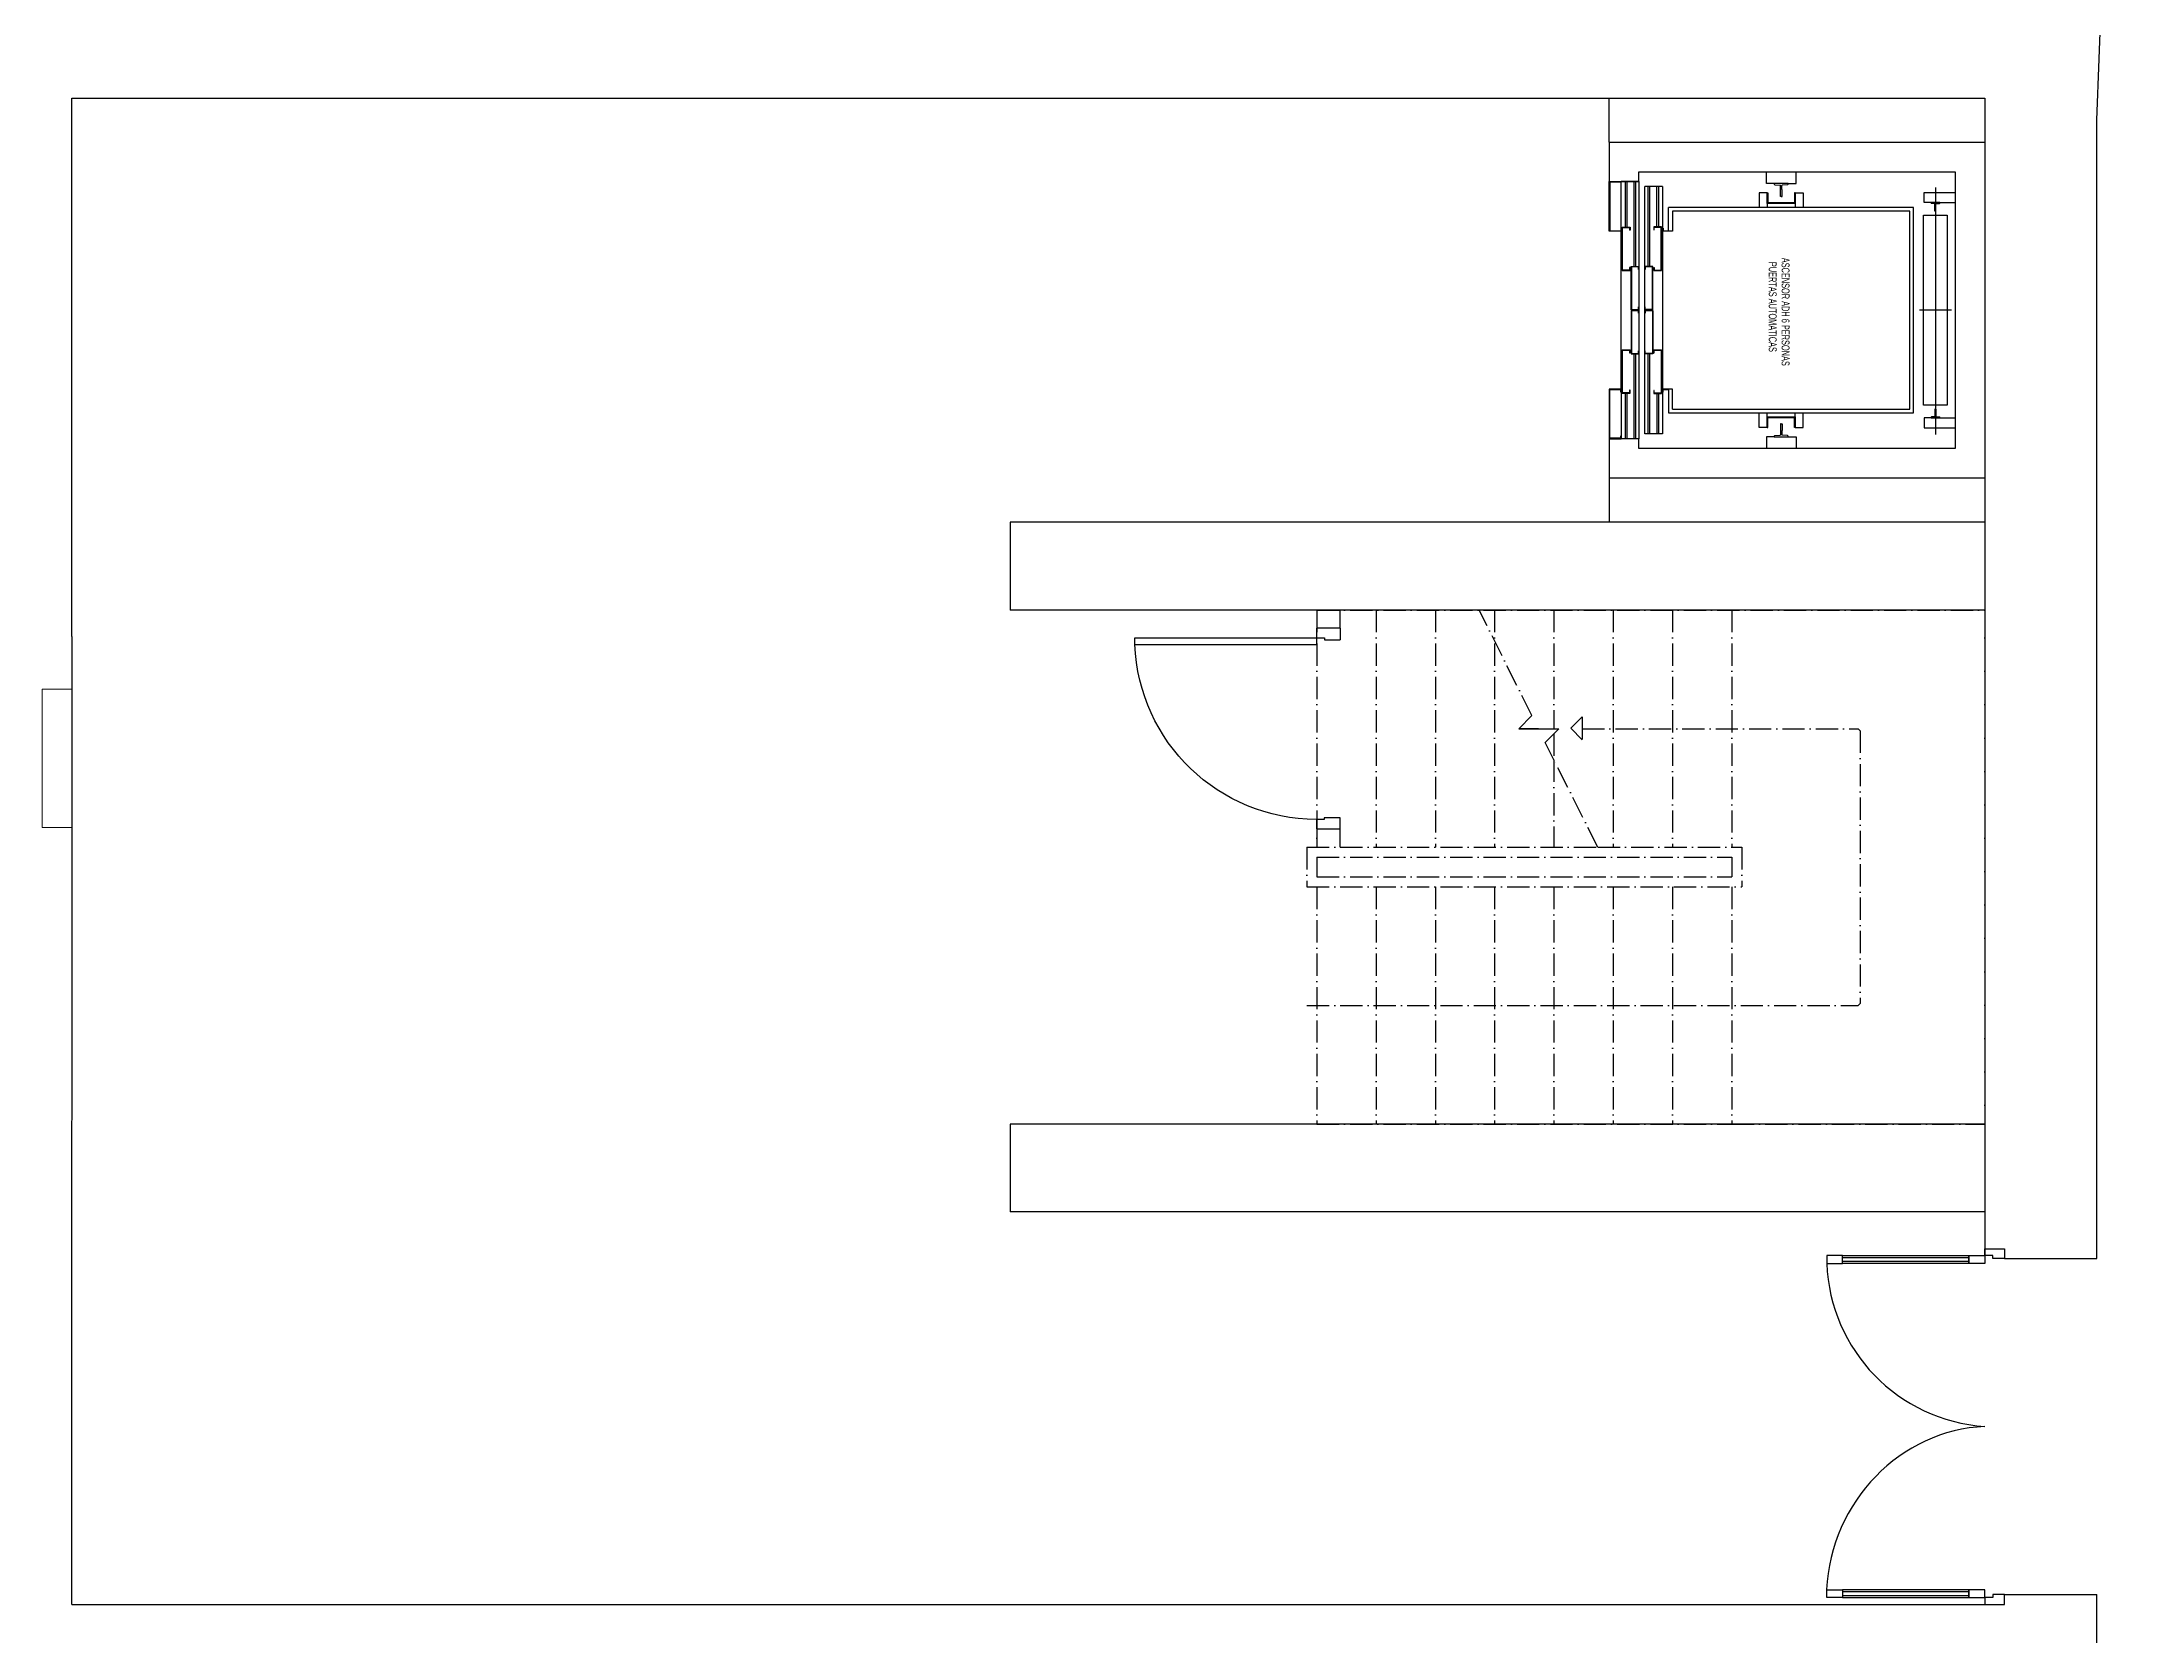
# Model space of a CAD drawing. Header units: millimetres. Extents: x 35844 to 119942, y 7566 to 131569.
# Drawn here: x 50678 to 61304, y 45351 to 53413 of the extents above; entities that cross this region are included whole.
import ezdxf

# ---------------------------------------------------------------- set-up
doc = ezdxf.new("R2010")
doc.units = ezdxf.units.MM
doc.linetypes.add('LTYPE_6', pattern=[168.75, 112.5, -28.125, 0, -28.125])
doc.layers.add('2. RITX_Secundarios', color=3, linetype='Continuous', lineweight=9)
for name, color, linetype in [('Ascensor', 6, 'Continuous'), ('LAYER_3', 15, 'LTYPE_6'), ('www.dwgautocad.com', 7, 'Continuous')]:
    doc.layers.add(name, color=color, linetype=linetype)
doc.styles.get("Standard").update_dxf_attribs({"font": 'arial.ttf', "height": 500})

# ---------------------------------------------------------------- blocks, each defined once
blk = doc.blocks.new('A$C7A17705F')
at = {"color": 0}
for p, q in [((0, 3430), (2600, 3430)), ((600, 2790), (610, 2800)), ((600, 1393), (600, 2790)), ((610, 2800), (1990, 2800)), ((1990, 2800), (2000, 2790)), ((2000, 0), (2000, 2790)), ((0, 2150), (1200, 2150)), ((1200, 1472), (1200, 2200)), ((1200, 2200), (1400, 2200)), ((1250, 50), (1250, 2150)), ((1250, 2150), (1350, 2150)), ((1350, 50), (1350, 2150)), ((1400, 0), (1400, 2200)), ((1400, 2150), (2600, 2150)), ((0, 1850), (1200, 1850)), ((1400, 1850), (2600, 1850)), ((0, 1550), (1200, 1550)), ((1400, 1550), (2600, 1550)), ((1200, 0), (1200, 1472)), ((600, 1172), (600, 1275)), ((0, 1250), (600, 1250)), ((600, 1072), (600, 1172)), ((625, 1250), (757, 1250)), ((757, 1250), (1200, 1250)), ((1400, 1250), (2600, 1250)), ((0, 950), (1200, 950)), ((1400, 950), (2600, 950)), ((0, 650), (1200, 650)), ((1400, 650), (2600, 650)), ((0, 350), (1200, 350)), ((1400, 350), (2600, 350)), ((0, 50), (1200, 50)), ((1250, 50), (1350, 50)), ((1400, 50), (2600, 50)), ((1200, 0), (1400, 0))]:
    blk.add_line(p, q, dxfattribs=at)
for p, q in [((0, 50), (0, 3430)), ((2600, 2150), (2600, 3430)), ((2600, 50), (2600, 2150)), ((540, 1393), (656, 1393)), ((598, 1335), (540, 1393)), ((656, 1393), (598, 1335)), ((1200, 1472), (757, 1250)), ((669, 1206), (600, 1275)), ((600, 1172), (600, 1072)), ((757, 1250), (669, 1206)), ((533, 1138), (0, 872)), ((600, 1072), (533, 1138))]:
    blk.add_line(p, q)
blk = doc.blocks.new('A$C3628088D')
at = {"layer": 'www.dwgautocad.com'}
for p, q in [((35, 820), (35, 900)), ((35, 900), (75, 900)), ((75, 900), (75, 820)), ((75, 820), (35, 820)), ((75, 820), (35, 820)), ((35, 820), (35, 180)), ((45, 820), (45, 180)), ((65, 820), (45, 820)), ((65, 180), (65, 820)), ((75, 180), (75, 820)), ((35, 180), (35, 100)), ((75, 180), (35, 180)), ((35, 180), (75, 180)), ((45, 180), (65, 180)), ((75, 100), (75, 180)), ((35, 100), (0, 100)), ((0, 100), (0, 0)), ((35, 60), (35, 100)), ((35, 100), (75, 100)), ((50, 60), (35, 60)), ((50, 50), (50, 60)), ((50, 0), (50, 50)), ((0, 0), (50, 0))]:
    blk.add_line(p, q, dxfattribs=at)
for points in [[(1725, 900), (1725, 820), (1765, 820), (1765, 900)], [(1725, 180), (1725, 820), (1765, 820), (1765, 180)], [(1735, 180), (1735, 820), (1755, 820), (1755, 180)], [(1725, 100), (1725, 180), (1765, 180), (1765, 100)], [(1765, 100), (1800, 100), (1800, 0), (1750, 0), (1750, 50), (1750, 60), (1765, 60)]]:
    blk.add_lwpolyline(points, close=True, dxfattribs=at)
blk.add_arc((1757, 42), 858, 92.1038, 176.1334, dxfattribs=at)
blk.add_ellipse((70, 105), major_axis=(-772, 326), ratio=0.94084, start_param=-2.726592, end_param=-1.199193, dxfattribs=at)
blk = doc.blocks.new('A$C6F746D9D')
at = {"linetype": 'ByBlock'}
for p, q in [((0.005, 1.049), (0.125, 1.049)), ((0.005, 1.049), (0.005, 0.991)), ((0.085, 0.991), (0.005, 0.991)), ((1.045, 1.001), (0.085, 1.001)), ((0.085, 1.001), (0.085, 0.991)), ((0.125, 1.049), (0.125, 0.966)), ((0.125, 0.966), (1.045, 0.966)), ((1.045, 0.966), (1.045, 1.001))]:
    blk.add_line(p, q, dxfattribs=at)
blk.add_lwpolyline([(0.086, 0.091), (0.086, 0.081), (0.126, 0.081), (0.126, 0.034), (0.006, 0.034), (0.006, 0.091)], close=True, dxfattribs=at)
blk.add_arc((0.124, 1.003), 0.921, 270.1171, 357.7518)

msp = doc.modelspace()

# ---------------------------------------------------------------- linework, layer by layer
for p, q in [((61075, 53018), (61304, 59077)), ((50828, 50407), (50828, 53130)), ((50828, 53130), (60509, 53130)), ((58608, 52907), (58608, 53130)), ((61075, 51130), (61075, 53018)), ((58608, 51207), (58608, 50985)), ((61075, 47260), (61075, 51130)), ((60508, 50985), (55577, 50985)), ((55577, 50985), (55577, 50540)), ((60508, 50540), (55577, 50540)), ((57128, 50540), (57128, 50448)), ((57247, 50448), (57247, 50540)), ((50828, 50407), (50827, 45510)), ((57128, 49433), (57128, 49340)), ((57245, 49433), (57245, 49340)), ((60509, 48530), (60508, 47275)), ((60508, 47940), (55577, 47940)), ((55577, 47940), (55577, 47496)), ((60508, 47496), (55577, 47496)), ((60608, 47260), (61075, 47260)), ((50828, 45510), (60508, 45510)), ((60608, 45560), (61075, 45560)), ((61075, 44942), (61075, 45560))]:
    msp.add_line(p, q)
for points in [[(60509, 53130), (60509, 48530)], [(60509, 52563), (60509, 52563)]]:
    msp.add_lwpolyline(points)
at = {"layer": '2. RITX_Secundarios'}
msp.add_lwpolyline([(50678, 50140), (50828, 50140), (50828, 49440), (50678, 49440)], close=True, dxfattribs=at)
at = {"layer": 'Ascensor'}
for p, q in [((58608, 52907), (60508, 52907)), ((58608, 52907), (58608, 52707)), ((60508, 52907), (60508, 51207)), ((58608, 52707), (58758, 52707)), ((58608, 52457), (58608, 52707)), ((58608, 52707), (58668, 52707)), ((58666, 52705), (58610, 52705)), ((58610, 52705), (58610, 52459)), ((58666, 52705), (58666, 52692)), ((58758, 52707), (58668, 52707)), ((58668, 52472), (58668, 52707)), ((58688, 52707), (58688, 52477)), ((58698, 52477), (58698, 52707)), ((58733, 52707), (58733, 52278)), ((58743, 52278), (58743, 52707)), ((58758, 52757), (60358, 52757)), ((58758, 52707), (58758, 52757)), ((58758, 52707), (58758, 51407)), ((59403, 52697), (59403, 52757)), ((59553, 52697), (59553, 52757)), ((60358, 52757), (60358, 51357)), ((58666, 52692), (58668, 52692)), ((58878, 52682), (58788, 52682)), ((58788, 51432), (58788, 52682)), ((58803, 52682), (58803, 52278)), ((58813, 52278), (58813, 52682)), ((58848, 52478), (58848, 52682)), ((58858, 52478), (58858, 52682)), ((58878, 52682), (58878, 51432)), ((59367, 52650), (59367, 52577)), ((59407, 52650), (59367, 52650)), ((59443, 52697), (59403, 52697)), ((59407, 52597), (59407, 52650)), ((59407, 52650), (59410, 52650)), ((59410, 52650), (59410, 52600)), ((59546, 52600), (59410, 52600)), ((59478, 52697), (59443, 52697)), ((59443, 52697), (59443, 52694)), ((59446, 52691), (59443, 52694)), ((59446, 52691), (59473, 52690)), ((59475, 52688), (59473, 52690)), ((59474, 52665), (59475, 52667)), ((59474, 52632), (59474, 52665)), ((59478, 52632), (59474, 52632)), ((59475, 52667), (59475, 52688)), ((59513, 52697), (59478, 52697)), ((59478, 52632), (59483, 52632)), ((59483, 52690), (59481, 52688)), ((59481, 52667), (59481, 52688)), ((59483, 52665), (59481, 52667)), ((59510, 52691), (59483, 52690)), ((59483, 52632), (59483, 52665)), ((59513, 52694), (59510, 52691)), ((59513, 52697), (59553, 52697)), ((59513, 52697), (59513, 52694)), ((59549, 52650), (59546, 52650)), ((59546, 52650), (59546, 52600)), ((59549, 52650), (59549, 52597)), ((59549, 52650), (59589, 52650)), ((59589, 52650), (59589, 52577)), ((60201, 52602), (60201, 52652)), ((60201, 52652), (60358, 52652)), ((60236, 52602), (60201, 52602)), ((60258, 52602), (60236, 52602)), ((60236, 52602), (60236, 52599)), ((60238, 52597), (60236, 52599)), ((60258, 52677), (60258, 51428)), ((60281, 52602), (60258, 52602)), ((60281, 52599), (60279, 52597)), ((60281, 52602), (60358, 52602)), ((60281, 52602), (60281, 52599)), ((60148, 52577), (58908, 52577)), ((58908, 52459), (58908, 52577)), ((60128, 52557), (58928, 52557)), ((58928, 52557), (58928, 52457)), ((59407, 52597), (59407, 52577)), ((59549, 52597), (59407, 52597)), ((59549, 52597), (59549, 52577)), ((60128, 51557), (60128, 52557)), ((60148, 51537), (60148, 52577)), ((60198, 52537), (60318, 52537)), ((60198, 51577), (60198, 52537)), ((60253, 52597), (60238, 52597)), ((60256, 52594), (60253, 52597)), ((60256, 52557), (60256, 52594)), ((60258, 52557), (60256, 52557)), ((60258, 52557), (60261, 52557)), ((60264, 52597), (60261, 52594)), ((60261, 52557), (60261, 52594)), ((60264, 52597), (60279, 52597)), ((60318, 52537), (60318, 51577)), ((58668, 52457), (58608, 52457)), ((58610, 52459), (58666, 52459)), ((58668, 52472), (58666, 52472)), ((58666, 52472), (58666, 52459)), ((58668, 52457), (58668, 52472)), ((58668, 51657), (58668, 52457)), ((58673, 52477), (58713, 52477)), ((58673, 52477), (58673, 52257)), ((58675, 52259), (58675, 52475)), ((58675, 52475), (58711, 52475)), ((58711, 52475), (58711, 52462)), ((58713, 52462), (58711, 52462)), ((58713, 52477), (58713, 52462)), ((58848, 52478), (58833, 52478)), ((58833, 52478), (58833, 52463)), ((58833, 52463), (58835, 52463)), ((58835, 52463), (58835, 52476)), ((58835, 52476), (58871, 52476)), ((58858, 52478), (58848, 52478)), ((58873, 52478), (58858, 52478)), ((58871, 52260), (58871, 52476)), ((58873, 52258), (58873, 52478)), ((58878, 52472), (58880, 52472)), ((58928, 52457), (58878, 52457)), ((58880, 52472), (58880, 52459)), ((58880, 52459), (58908, 52459)), ((58673, 52257), (58713, 52257)), ((58711, 52259), (58675, 52259)), ((58713, 52272), (58711, 52272)), ((58711, 52272), (58711, 52259)), ((58713, 52257), (58713, 52272)), ((58718, 52058), (58718, 52278)), ((58718, 52278), (58758, 52278)), ((58756, 52276), (58720, 52276)), ((58720, 52276), (58720, 52060)), ((58756, 52263), (58756, 52276)), ((58758, 52263), (58756, 52263)), ((58803, 52278), (58788, 52278)), ((58790, 52263), (58788, 52263)), ((58826, 52276), (58790, 52276)), ((58790, 52276), (58790, 52263)), ((58813, 52278), (58803, 52278)), ((58828, 52278), (58813, 52278)), ((58826, 52060), (58826, 52276)), ((58828, 52058), (58828, 52278)), ((58833, 52258), (58833, 52273)), ((58833, 52273), (58835, 52273)), ((58833, 52258), (58873, 52258)), ((58835, 52273), (58835, 52260)), ((58835, 52260), (58871, 52260)), ((58756, 52060), (58756, 52073)), ((58756, 52073), (58758, 52073)), ((58790, 52073), (58788, 52073)), ((58788, 52073), (58788, 52057)), ((58790, 52060), (58790, 52073)), ((58758, 52058), (58718, 52058)), ((58758, 52056), (58718, 52056)), ((58718, 52056), (58718, 51836)), ((58720, 52060), (58756, 52060)), ((58756, 52054), (58720, 52054)), ((58720, 52054), (58720, 51838)), ((58756, 52041), (58756, 52054)), ((58758, 52041), (58756, 52041)), ((58828, 52058), (58788, 52058)), ((58788, 52057), (58788, 52041)), ((58828, 52056), (58788, 52056)), ((58790, 52041), (58788, 52041)), ((58826, 52060), (58790, 52060)), ((58826, 52054), (58790, 52054)), ((58790, 52054), (58790, 52041)), ((58826, 52054), (58826, 51838)), ((58828, 52056), (58828, 51836)), ((60340, 52057), (60178, 52057)), ((58673, 51637), (58673, 51857)), ((58673, 51857), (58713, 51857)), ((58675, 51639), (58675, 51855)), ((58675, 51855), (58711, 51855)), ((58711, 51855), (58711, 51842)), ((58713, 51857), (58713, 51842)), ((58833, 51856), (58873, 51856)), ((58833, 51856), (58833, 51841)), ((58835, 51841), (58835, 51854)), ((58835, 51854), (58871, 51854)), ((58871, 51854), (58871, 51638)), ((58873, 51856), (58873, 51636)), ((58711, 51842), (58713, 51842)), ((58718, 51836), (58758, 51836)), ((58720, 51838), (58756, 51838)), ((58733, 51836), (58733, 51407)), ((58743, 51407), (58743, 51836)), ((58756, 51838), (58756, 51851)), ((58756, 51851), (58758, 51851)), ((58790, 51851), (58788, 51851)), ((58803, 51836), (58788, 51836)), ((58790, 51838), (58790, 51851)), ((58826, 51838), (58790, 51838)), ((58813, 51836), (58803, 51836)), ((58803, 51836), (58803, 51432)), ((58828, 51836), (58813, 51836)), ((58813, 51432), (58813, 51836)), ((58833, 51841), (58835, 51841)), ((58668, 51657), (58608, 51657)), ((58608, 51657), (58608, 51407)), ((58610, 51409), (58610, 51655)), ((58610, 51655), (58666, 51655)), ((58666, 51642), (58666, 51655)), ((58668, 51642), (58666, 51642)), ((58668, 51657), (58668, 51642)), ((58668, 51642), (58668, 51422)), ((58713, 51652), (58711, 51652)), ((58711, 51652), (58711, 51639)), ((58713, 51637), (58713, 51652)), ((58835, 51651), (58833, 51651)), ((58833, 51651), (58833, 51636)), ((58835, 51638), (58835, 51651)), ((58928, 51657), (58878, 51657)), ((58878, 51642), (58880, 51642)), ((58880, 51642), (58880, 51655)), ((58880, 51655), (58908, 51655)), ((58908, 51655), (58908, 51537)), ((58928, 51557), (58928, 51657)), ((58673, 51637), (58713, 51637)), ((58711, 51639), (58675, 51639)), ((58688, 51637), (58688, 51407)), ((58698, 51407), (58698, 51637)), ((58833, 51636), (58848, 51636)), ((58871, 51638), (58835, 51638)), ((58848, 51636), (58858, 51636)), ((58848, 51636), (58848, 51432)), ((58858, 51636), (58873, 51636)), ((58858, 51432), (58858, 51636)), ((58908, 51537), (60148, 51537)), ((58928, 51557), (60128, 51557)), ((59367, 51464), (59367, 51537)), ((59407, 51517), (59407, 51537)), ((59549, 51517), (59549, 51537)), ((59589, 51464), (59589, 51537)), ((60318, 51577), (60198, 51577)), ((60258, 51557), (60256, 51557)), ((60256, 51557), (60256, 51520)), ((60258, 51557), (60261, 51557)), ((60261, 51557), (60261, 51520)), ((58878, 51432), (58788, 51432)), ((59407, 51464), (59367, 51464)), ((59407, 51464), (59407, 51517)), ((59407, 51517), (59549, 51517)), ((59407, 51464), (59410, 51464)), ((59410, 51464), (59410, 51514)), ((59410, 51514), (59546, 51514)), ((59478, 51482), (59474, 51482)), ((59474, 51482), (59474, 51449)), ((59474, 51449), (59475, 51448)), ((59475, 51448), (59475, 51426)), ((59478, 51482), (59483, 51482)), ((59483, 51449), (59481, 51448)), ((59481, 51448), (59481, 51427)), ((59483, 51482), (59483, 51449)), ((59546, 51464), (59546, 51514)), ((59549, 51464), (59546, 51464)), ((59549, 51517), (59549, 51464)), ((59549, 51464), (59589, 51464)), ((60236, 51512), (60201, 51512)), ((60201, 51512), (60201, 51462)), ((60201, 51462), (60358, 51462)), ((60236, 51515), (60238, 51517)), ((60236, 51512), (60236, 51515)), ((60236, 51512), (60258, 51512)), ((60253, 51517), (60238, 51517)), ((60253, 51517), (60256, 51520)), ((60258, 51512), (60281, 51512)), ((60261, 51520), (60264, 51517)), ((60264, 51517), (60279, 51517)), ((60279, 51517), (60281, 51515)), ((60281, 51512), (60281, 51515)), ((60281, 51512), (60358, 51512)), ((58758, 51407), (58608, 51407)), ((58608, 51407), (58608, 51207)), ((58608, 51407), (58668, 51407)), ((58666, 51409), (58610, 51409)), ((58666, 51409), (58666, 51422)), ((58666, 51422), (58668, 51422)), ((58668, 51422), (58668, 51407)), ((58758, 51407), (58668, 51407)), ((58758, 51357), (58758, 51407)), ((60358, 51357), (58758, 51357)), ((59443, 51417), (59403, 51417)), ((59403, 51417), (59403, 51357)), ((59443, 51420), (59446, 51423)), ((59443, 51417), (59443, 51420)), ((59443, 51417), (59478, 51417)), ((59446, 51423), (59473, 51425)), ((59473, 51425), (59475, 51426)), ((59478, 51417), (59513, 51417)), ((59481, 51427), (59483, 51425)), ((59510, 51423), (59483, 51425)), ((59510, 51423), (59513, 51420)), ((59513, 51417), (59513, 51420)), ((59513, 51417), (59553, 51417)), ((59553, 51417), (59553, 51357)), ((60508, 51207), (58608, 51207))]:
    msp.add_line(p, q, dxfattribs=at)

# ---------------------------------------------------------------- block references
at = {"xscale": -1000, "yscale": 1000, "zscale": 999.9999999999999, "rotation": 1.840674372921569e-05}
msp.add_blockref('A$C6F746D9D', (57252, 49399), dxfattribs=at)
at = {"layer": 'LAYER_3', "rotation": 270}
msp.add_blockref('A$C7A17705F', (57078, 50540), dxfattribs=at)
at = {"layer": 'www.dwgautocad.com', "rotation": 90}
msp.add_blockref('A$C3628088D', (60608, 45510), dxfattribs=at)

# ---------------------------------------------------------------- texts
at = {"layer": 'Ascensor', "width": 0.610389}
for s, p in [('  PUERTAS AUTOMATICAS', (59415, 52322)), ('ASCENSOR ADH 6 PERSONAS', (59480, 52322))]:
    msp.add_text(s, height=40, rotation=270, dxfattribs=at).set_placement(p)

doc.saveas('drawing.dxf')
